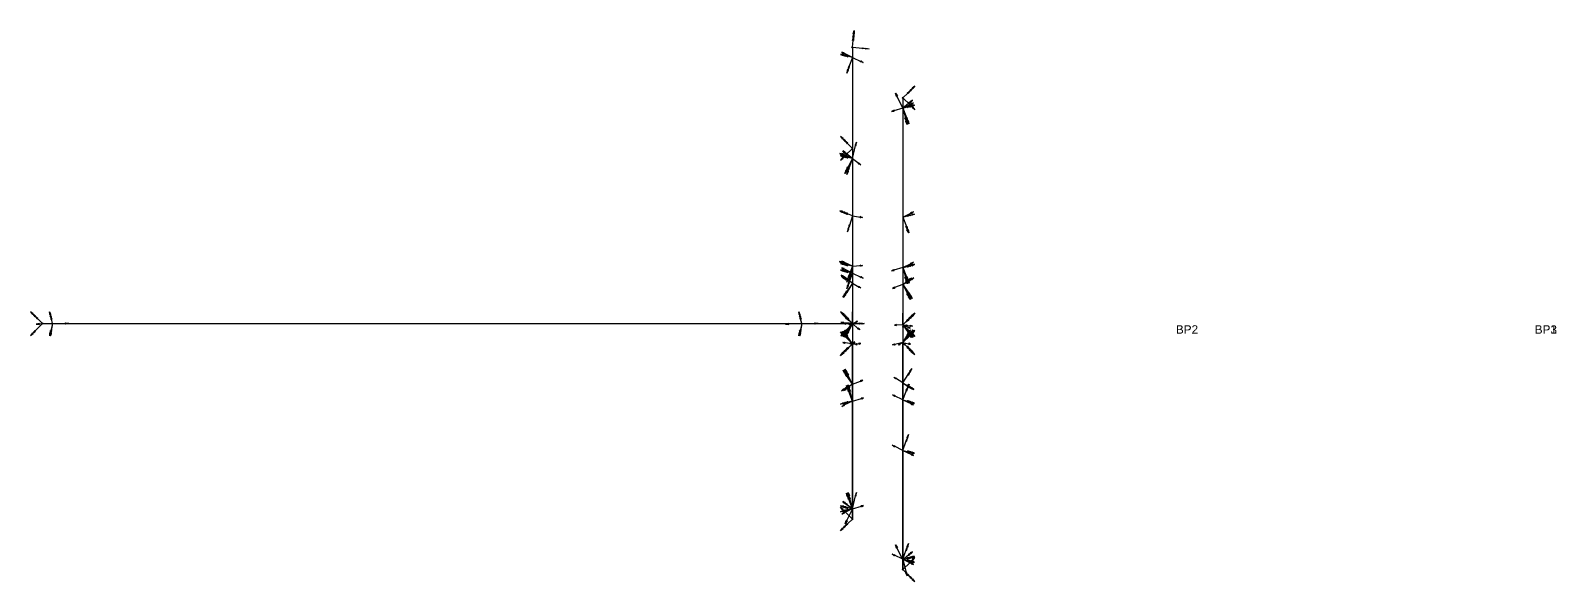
# Model space of a CAD drawing. Header units: millimetres. Extents: x -10382 to 13, y -147 to 180.
# Drawn here: x -893 to 13, y -147 to 180 of the extents above; entities that cross this region are included whole.
import ezdxf

# ---------------------------------------------------------------- set-up
doc = ezdxf.new("R2010")
doc.units = ezdxf.units.MM
for name, color, linetype in [('AutoDetect_1_15', 1, 'Continuous'), ('AutoDetect_1_6', 1, 'Continuous'), ('AutoDetect_1_8', 1, 'Continuous'), ('AutoDetect_21_3', 1, 'Continuous'), ('AutoDetect_22_4', 1, 'Continuous'), ('AutoDetect_2_1', 1, 'Continuous'), ('AutoDetect_2_11', 1, 'Continuous'), ('AutoDetect_2_18', 1, 'Continuous'), ('AutoDetect_2_2', 1, 'Continuous'), ('AutoDetect_31_9', 1, 'Continuous'), ('AutoDetect_32_16', 1, 'Continuous'), ('AutoDetect_33_14', 1, 'Continuous'), ('AutoDetect_33_5', 1, 'Continuous'), ('AutoDetect_33_7', 1, 'Continuous'), ('AutoDetect_34_0', 1, 'Continuous'), ('AutoDetect_34_12', 1, 'Continuous'), ('AutoDetect_34_19', 1, 'Continuous'), ('AutoDetect_39_13', 1, 'Continuous'), ('AutoDetect_3_10', 1, 'Continuous'), ('AutoDetect_40_20', 1, 'Continuous'), ('AutoDetect_4_17', 1, 'Continuous'), ('Rippe_ID_GUID_25C232F6_C413_4aef_BCF9_8C414AE4362A', 1, 'Continuous')]:
    doc.layers.add(name, color=color, linetype=linetype)
doc.styles.get("Standard").update_dxf_attribs({"font": 'arial.ttf'})

# ---------------------------------------------------------------- blocks, each defined once
blk = doc.blocks.new('Kontrollpunkt')
at = {"color": 0}
for q in [(0, 6), (8, 0), (0, 0, 4)]:
    blk.add_line((0, 0), q, dxfattribs=at)
for points in [[(0.25, 8, -0.25), (-0.25, 8, -0.25), (-0.25, 8, 0.25), (0, 10, 0), (-0.25, 8, -0.25), (0.25, 8, 0.25), (0, 10, 0), (0.25, 8, -0.25), (0.25, 8, 0.25), (-0.25, 8, 0.25)], [(0.25, 6, -0.25), (-0.25, 6, -0.25), (-0.25, 6, 0.25), (0, 8, 0), (-0.25, 6, -0.25), (0.25, 6, 0.25), (0, 8, 0), (0.25, 6, -0.25), (0.25, 6, 0.25), (-0.25, 6, 0.25)], [(0.25, 0.25, 4), (-0.25, 0.25, 4), (-0.25, -0.25, 4), (0, 0, 6), (-0.25, 0.25, 4), (0.25, -0.25, 4), (0, 0, 6), (0.25, 0.25, 4), (0.25, -0.25, 4), (-0.25, -0.25, 4)], [(0.25, 0.25, 6), (-0.25, 0.25, 6), (-0.25, -0.25, 6), (0, 0, 8), (-0.25, 0.25, 6), (0.25, -0.25, 6), (0, 0, 8), (0.25, 0.25, 6), (0.25, -0.25, 6), (-0.25, -0.25, 6)], [(0.25, 0.25, 8), (-0.25, 0.25, 8), (-0.25, -0.25, 8), (0, 0, 10), (-0.25, 0.25, 8), (0.25, -0.25, 8), (0, 0, 10), (0.25, 0.25, 8), (0.25, -0.25, 8), (-0.25, -0.25, 8)], [(8, 0.25, -0.25), (8, 0.25, 0.25), (8, -0.25, 0.25), (10, 0, 0), (8, 0.25, 0.25), (8, -0.25, -0.25), (10, 0, 0), (8, 0.25, -0.25), (8, -0.25, -0.25), (8, -0.25, 0.25)]]:
    blk.add_polyline3d(points, dxfattribs=at)

msp = doc.modelspace()

# ---------------------------------------------------------------- linework, layer by layer
at = {"layer": 'AutoDetect_1_15', "color": 1}
msp.add_line((-405, -109.9, -431), (-405, -30, -431), dxfattribs=at)
at = {"layer": 'AutoDetect_1_15', "color": 1, "extrusion": (1, 0, 0)}
msp.add_arc((-30, -407, -405), 24, 270, 315, dxfattribs=at)
at = {"layer": 'AutoDetect_1_6', "color": 1}
msp.add_line((-405, -6, 107), (-405, -6, -407), dxfattribs=at)
at = {"layer": 'AutoDetect_1_6', "color": 1, "extrusion": (-1, 0, 0)}
for centre, start, end in [((30, -407, 405), 180, 225), ((30, 107, 405), 135, 180)]:
    msp.add_arc(centre, 24, start, end, dxfattribs=at)
at = {"layer": 'AutoDetect_1_8', "color": 1}
msp.add_line((-405, -109.9, 131), (-405, -30, 131), dxfattribs=at)
at = {"layer": 'AutoDetect_1_8', "color": 1, "extrusion": (-1, 0, 0)}
msp.add_arc((30, 107, 405), 24, 90, 135, dxfattribs=at)
at = {"layer": 'AutoDetect_21_3', "color": 1}
msp.add_line((-885.71, 6, -75), (-405, 6, -75), dxfattribs=at)
at = {"layer": 'AutoDetect_22_4', "color": 1}
msp.add_line((-885.71, 6, -85), (-405, 6, -85), dxfattribs=at)
at = {"layer": 'AutoDetect_2_1', "color": 1}
msp.add_line((-405, 6, -75), (-405, 6, 107), dxfattribs=at)
at = {"layer": 'AutoDetect_2_1', "color": 1, "extrusion": (-1, 0, 0)}
msp.add_arc((-30, 107, 405), 24, 0, 45, dxfattribs=at)
at = {"layer": 'AutoDetect_2_11', "color": 1}
msp.add_line((-405, 109.9, 131), (-405, 30, 131), dxfattribs=at)
at = {"layer": 'AutoDetect_2_11', "color": 1, "extrusion": (1, 0, 0)}
msp.add_arc((30, 107, -405), 24, 90, 135, dxfattribs=at)
at = {"layer": 'AutoDetect_2_18', "color": 1}
msp.add_line((-405, 109.9, -431), (-405, 30, -431), dxfattribs=at)
at = {"layer": 'AutoDetect_2_18', "color": 1, "extrusion": (-1, 0, 0)}
msp.add_arc((-30, -407, 405), 24, 270, 315, dxfattribs=at)
at = {"layer": 'AutoDetect_2_2', "color": 1}
msp.add_line((-405, 6, -85), (-405, 6, -407), dxfattribs=at)
at = {"layer": 'AutoDetect_2_2', "color": 1, "extrusion": (1, 0, 0)}
msp.add_arc((30, -407, -405), 24, 180, 225, dxfattribs=at)
at = {"layer": 'AutoDetect_31_9', "color": 1}
msp.add_line((-375, 140, -220), (-375, -140, -220), dxfattribs=at)
at = {"layer": 'AutoDetect_32_16', "color": 1}
msp.add_line((-375, 140, 60), (-375, -140, 60), dxfattribs=at)
at = {"layer": 'AutoDetect_33_14', "color": 1}
msp.add_line((-375, -139.9, -202), (-375, -29.25, -202), dxfattribs=at)
at = {"layer": 'AutoDetect_33_14', "color": 1, "extrusion": (1, 0, 0)}
msp.add_arc((-29.25, -178, -375), 24, 270, 315, dxfattribs=at)
at = {"layer": 'AutoDetect_33_5', "color": 1}
msp.add_line((-375, -5.25, 18), (-375, -5.25, -178), dxfattribs=at)
at = {"layer": 'AutoDetect_33_5', "color": 1, "extrusion": (-1, 0, 0)}
for centre, start, end in [((29.25, -178, 375), 180, 225), ((29.25, 18, 375), 135, 180)]:
    msp.add_arc(centre, 24, start, end, dxfattribs=at)
at = {"layer": 'AutoDetect_33_7', "color": 1}
msp.add_line((-375, -139.9, 42), (-375, -29.25, 42), dxfattribs=at)
at = {"layer": 'AutoDetect_33_7', "color": 1, "extrusion": (-1, 0, 0)}
msp.add_arc((29.25, 18, 375), 24, 90, 135, dxfattribs=at)
at = {"layer": 'AutoDetect_34_0', "color": 1}
msp.add_line((-375, 5.25, -178), (-375, 5.25, 18), dxfattribs=at)
at = {"layer": 'AutoDetect_34_0', "color": 1, "extrusion": (-1, 0, 0)}
for centre, start, end in [((-29.25, 18, 375), 0, 45), ((-29.25, -178, 375), 315, 360)]:
    msp.add_arc(centre, 24, start, end, dxfattribs=at)
at = {"layer": 'AutoDetect_34_12', "color": 1}
msp.add_line((-375, 139.9, 42), (-375, 29.25, 42), dxfattribs=at)
at = {"layer": 'AutoDetect_34_12', "color": 1, "extrusion": (1, 0, 0)}
msp.add_arc((29.25, 18, -375), 24, 90, 135, dxfattribs=at)
at = {"layer": 'AutoDetect_34_19', "color": 1}
msp.add_line((-375, 139.9, -202), (-375, 29.25, -202), dxfattribs=at)
at = {"layer": 'AutoDetect_34_19', "color": 1, "extrusion": (-1, 0, 0)}
msp.add_arc((-29.25, -178, 375), 24, 270, 315, dxfattribs=at)
at = {"layer": 'AutoDetect_39_13', "color": 1}
msp.add_line((-405, 170, -85), (-405, 6, -85), dxfattribs=at)
at = {"layer": 'AutoDetect_3_10', "color": 1}
msp.add_line((-405, 110, -450), (-405, -110, -450), dxfattribs=at)
at = {"layer": 'AutoDetect_40_20', "color": 1}
msp.add_line((-405, 170, -75), (-405, 6, -75), dxfattribs=at)
at = {"layer": 'AutoDetect_4_17', "color": 1}
msp.add_line((-405, 110, 150), (-405, -110, 150), dxfattribs=at)

# ---------------------------------------------------------------- block references
at = {"layer": 'AutoDetect_1_15', "color": 1, "extrusion": (-0.650896, -0.390731, 0.650895), "rotation": 83.40414670259017}
msp.add_blockref('Kontrollpunkt', (-182.73, -563.27, -5.2), dxfattribs=at)
at = {"layer": 'AutoDetect_1_15', "color": 1, "extrusion": (-0.696365, -0.173648, 0.696364), "rotation": 91.4177933974608}
for p in [(-59.18, -589.71, -11.16), (2.82, -600.48, -0.06)]:
    msp.add_blockref('Kontrollpunkt', p, dxfattribs=at)
at = {"layer": 'AutoDetect_1_6', "color": 1, "extrusion": (-0.650895, -0.650895, -0.390732), "rotation": 116.9857351929234}
msp.add_blockref('Kontrollpunkt', (-282.14, 212.05, 225.71), dxfattribs=at)
at = {"layer": 'AutoDetect_1_6', "color": 1, "extrusion": (-0.704416, -0.704416, -0.087156), "rotation": 96.48014043852946}
msp.add_blockref('Kontrollpunkt', (-282.14, 131.92, 280.19), dxfattribs=at)
at = {"layer": 'AutoDetect_1_6', "color": 1, "extrusion": (-0.696364, -0.696364, 0.173647)}
for p, rotation in [((-282.14, -441.43, 217.27), 88.42772205206195), ((-282.14, 15.52, 297.84), 77.24864572636923)]:
    msp.add_blockref('Kontrollpunkt', p, dxfattribs=dict(at, rotation=rotation))
at = {"layer": 'AutoDetect_1_6', "color": 1, "extrusion": (-0.650896, -0.650895, 0.39073), "rotation": 69.65709826850838}
msp.add_blockref('Kontrollpunkt', (-282.14, -488.2, 108.49), dxfattribs=at)
at = {"layer": 'AutoDetect_1_8', "color": 1, "extrusion": (-0.650895, -0.390731, -0.650896), "rotation": 86.34575571969913}
msp.add_blockref('Kontrollpunkt', (-182.73, 335.52, 190.07), dxfattribs=at)
at = {"layer": 'AutoDetect_1_8', "color": 1, "extrusion": (-0.696364, -0.173648, -0.696365), "rotation": 81.23482814321727}
for p in [(-59.18, 374.41, 197.75), (2.82, 385.17, 208.85)]:
    msp.add_blockref('Kontrollpunkt', p, dxfattribs=at)
at = {"layer": 'AutoDetect_21_3', "color": 1, "extrusion": (-0.173648, 0.696364, 0.696364), "rotation": 342.8383509003531}
for p in [(852.12, -206.1, 104.71), (420.62, -131.17, 27.49)]:
    msp.add_blockref('Kontrollpunkt', p, dxfattribs=at)
at = {"layer": 'AutoDetect_21_3', "color": 1, "extrusion": (-0.575779, 0.578134, 0.578134), "rotation": 296.2739801415876}
msp.add_blockref('Kontrollpunkt', (282.73, -228.88, 193.3), dxfattribs=at)
at = {"layer": 'AutoDetect_22_4', "color": 1, "extrusion": (-0.173648, 0.696364, -0.696364), "rotation": 199.7021522331678}
for p in [(852.12, 91.27, 216.13), (420.62, 16.34, 138.91)]:
    msp.add_blockref('Kontrollpunkt', p, dxfattribs=at)
at = {"layer": 'AutoDetect_22_4', "color": 1, "extrusion": (-0.575778, 0.578135, -0.578135), "rotation": 239.8648182228513}
msp.add_blockref('Kontrollpunkt', (282.73, 98.33, 285.8), dxfattribs=at)
at = {"layer": 'AutoDetect_2_1', "color": 1, "extrusion": (-0.578135, 0.578134, 0.575778), "rotation": 296.02868660123}
msp.add_blockref('Kontrollpunkt', (282.14, -228.65, 194.43), dxfattribs=at)
at = {"layer": 'AutoDetect_2_1', "color": 1, "extrusion": (-0.702096, 0.702096, -0.118842), "rotation": 251.654317267314}
msp.add_blockref('Kontrollpunkt', (282.14, -0.21, 292.72), dxfattribs=at)
at = {"layer": 'AutoDetect_2_1', "color": 1, "extrusion": (-0.696364, 0.696364, -0.173649), "rotation": 260.1488827441794}
msp.add_blockref('Kontrollpunkt', (282.14, 145.99, 269.36), dxfattribs=at)
at = {"layer": 'AutoDetect_2_1', "color": 1, "extrusion": (-0.650895, 0.650895, -0.390732), "rotation": 248.6578211791728}
msp.add_blockref('Kontrollpunkt', (282.14, 212.05, 225.71), dxfattribs=at)
at = {"layer": 'AutoDetect_2_11', "color": 1, "extrusion": (-0.738403, 0.298094, -0.604897), "rotation": 278.8801841587724}
msp.add_blockref('Kontrollpunkt', (55.27, 355.01, 250.78), dxfattribs=at)
at = {"layer": 'AutoDetect_2_11', "color": 1, "extrusion": (-0.742124, 0.297697, -0.600523), "rotation": 262.6949980892847}
msp.add_blockref('Kontrollpunkt', (85.82, 346.13, 242.73), dxfattribs=at)
at = {"layer": 'AutoDetect_2_11', "color": 1, "extrusion": (-0.769211, 0.28987, -0.569465), "rotation": 255.0238073061976}
msp.add_blockref('Kontrollpunkt', (105.39, 331.53, 248.53), dxfattribs=at)
at = {"layer": 'AutoDetect_2_11', "color": 1, "extrusion": (-0.666844, 0.482729, -0.567707), "rotation": 266.7155524833763}
msp.add_blockref('Kontrollpunkt', (213.18, 304.07, 210.18), dxfattribs=at)
at = {"layer": 'AutoDetect_2_18', "color": 1, "extrusion": (-0.696365, 0.173648, 0.696364), "rotation": 261.8614089456185}
for p in [(-2.82, -600.48, -0.06), (59.18, -589.71, -11.16)]:
    msp.add_blockref('Kontrollpunkt', p, dxfattribs=at)
at = {"layer": 'AutoDetect_2_18', "color": 1, "extrusion": (-0.650896, 0.390731, 0.650895), "rotation": 268.7304393235222}
msp.add_blockref('Kontrollpunkt', (182.73, -563.27, -5.2), dxfattribs=at)
at = {"layer": 'AutoDetect_2_2', "color": 1, "extrusion": (-0.650896, 0.650895, 0.39073), "rotation": 291.3420907947096}
msp.add_blockref('Kontrollpunkt', (282.14, -488.2, 108.49), dxfattribs=at)
at = {"layer": 'AutoDetect_2_2', "color": 1, "extrusion": (-0.696364, 0.696364, 0.173647), "rotation": 279.8510349773574}
msp.add_blockref('Kontrollpunkt', (282.14, -441.43, 217.27), dxfattribs=at)
at = {"layer": 'AutoDetect_2_2', "color": 1, "extrusion": (-0.703952, 0.703952, 0.094361), "rotation": 279.8510349773574}
msp.add_blockref('Kontrollpunkt', (282.14, -151.87, 277.53), dxfattribs=at)
at = {"layer": 'AutoDetect_2_2', "color": 1, "extrusion": (-0.578134, 0.578135, -0.575779), "rotation": 240.0675413362648}
msp.add_blockref('Kontrollpunkt', (282.14, 97.84, 286.55), dxfattribs=at)
at = {"layer": 'AutoDetect_31_9', "color": 1, "extrusion": (0.696365, 0.173648, -0.696364), "rotation": 341.9219037288247}
for p in [(220.75, -388.69, -84.67), (-39.29, -433.85, -131.21)]:
    msp.add_blockref('Kontrollpunkt', p, dxfattribs=at)
at = {"layer": 'AutoDetect_32_16', "color": 1, "extrusion": (0.696364, 0.173648, 0.696365), "rotation": 180}
for p in [(220.75, 273.86, -196.09), (-39.29, 319.02, -242.62)]:
    msp.add_blockref('Kontrollpunkt', p, dxfattribs=at)
at = {"layer": 'AutoDetect_33_14', "color": 1, "extrusion": (0.650895, -0.390731, 0.650896), "rotation": 268.7304951941225}
msp.add_blockref('Kontrollpunkt', (-218.08, 46.12, -364.14), dxfattribs=at)
at = {"layer": 'AutoDetect_33_14', "color": 1, "extrusion": (0.691847, -0.206629, 0.691847), "rotation": 263.6850438667674}
msp.add_blockref('Kontrollpunkt', (-144.92, 94.97, -391.09), dxfattribs=at)
at = {"layer": 'AutoDetect_33_14', "color": 1, "extrusion": (0.696364, -0.173648, 0.696365), "rotation": 261.8614450922124}
for p in [(-157.93, 96.74, -389.78), (-220.65, 85.84, -378.55)]:
    msp.add_blockref('Kontrollpunkt', p, dxfattribs=at)
at = {"layer": 'AutoDetect_33_5', "color": 1, "extrusion": (0.650896, -0.650895, -0.39073), "rotation": 238.0139663445576}
msp.add_blockref('Kontrollpunkt', (-268.88, -85.59, -247.7), dxfattribs=at)
at = {"layer": 'AutoDetect_33_5', "color": 1, "extrusion": (0.704416, -0.704416, -0.087155), "rotation": 253.4880945732971}
msp.add_blockref('Kontrollpunkt', (-268.88, -4.86, -262.03), dxfattribs=at)
at = {"layer": 'AutoDetect_33_5', "color": 1, "extrusion": (0.650895, -0.650895, 0.390732), "rotation": 284.5072141948141}
msp.add_blockref('Kontrollpunkt', (-268.88, -61.69, -310.22), dxfattribs=at)
at = {"layer": 'AutoDetect_33_5', "color": 1, "extrusion": (0.696364, -0.696364, 0.173649), "rotation": 270.0348423031868}
for p in [(-268.88, -120.05, -286.65), (-268.88, 23.74, -261.3)]:
    msp.add_blockref('Kontrollpunkt', p, dxfattribs=at)
at = {"layer": 'AutoDetect_33_7', "color": 1, "extrusion": (0.650896, -0.390731, -0.650895), "rotation": 271.2695606764777}
msp.add_blockref('Kontrollpunkt', (-218.08, -167.59, -259.99), dxfattribs=at)
at = {"layer": 'AutoDetect_33_7', "color": 1, "extrusion": (0.69113, -0.211378, -0.691129), "rotation": 276.0542965352138}
msp.add_blockref('Kontrollpunkt', (-147.21, -209.55, -279.9), dxfattribs=at)
at = {"layer": 'AutoDetect_33_7', "color": 1, "extrusion": (0.696365, -0.173648, -0.696364), "rotation": 278.1385910543815}
for p in [(-157.93, -211.57, -278.36), (-220.65, -200.67, -267.13)]:
    msp.add_blockref('Kontrollpunkt', p, dxfattribs=at)
at = {"layer": 'AutoDetect_34_0', "color": 1, "extrusion": (0.650895, 0.650895, 0.390732), "rotation": 69.65696380621891}
msp.add_blockref('Kontrollpunkt', (268.88, -61.69, -310.22), dxfattribs=at)
at = {"layer": 'AutoDetect_34_0', "color": 1, "extrusion": (0.650896, 0.650895, -0.39073), "rotation": 116.9856292070024}
msp.add_blockref('Kontrollpunkt', (268.88, -85.59, -247.7), dxfattribs=at)
at = {"layer": 'AutoDetect_34_0', "color": 1, "extrusion": (0.704416, 0.704416, 0.087156), "rotation": 96.04743900587692}
msp.add_blockref('Kontrollpunkt', (268.88, -154.54, -275.97), dxfattribs=at)
at = {"layer": 'AutoDetect_34_0', "color": 1, "extrusion": (0.696364, 0.696364, -0.173647)}
for p, rotation in [((268.88, -181.3, -233.52), 116.439183088546), ((268.88, -37.52, -258.87), 102.7513542736308)]:
    msp.add_blockref('Kontrollpunkt', p, dxfattribs=dict(at, rotation=rotation))
at = {"layer": 'AutoDetect_34_12', "color": 1, "extrusion": (0.696365, 0.173648, -0.696364), "rotation": 81.23478459300146}
for p in [(220.65, -200.67, -267.13), (157.93, -211.57, -278.36)]:
    msp.add_blockref('Kontrollpunkt', p, dxfattribs=at)
at = {"layer": 'AutoDetect_34_12', "color": 1, "extrusion": (0.691366, 0.209829, -0.691365), "rotation": 83.23408985356915}
msp.add_blockref('Kontrollpunkt', (146.47, -209.86, -280.06), dxfattribs=at)
at = {"layer": 'AutoDetect_34_12', "color": 1, "extrusion": (0.650896, 0.390731, -0.650895), "rotation": 86.34569019393508}
msp.add_blockref('Kontrollpunkt', (218.08, -167.59, -259.99), dxfattribs=at)
at = {"layer": 'AutoDetect_34_19', "color": 1, "extrusion": (0.696364, 0.173648, 0.696365), "rotation": 91.41775299644542}
for p in [(220.65, 85.84, -378.55), (128.82, 101.79, -394.99)]:
    msp.add_blockref('Kontrollpunkt', p, dxfattribs=at)
at = {"layer": 'AutoDetect_34_19', "color": 1, "extrusion": (0.650895, 0.390731, 0.650896), "rotation": 83.40408222697786}
msp.add_blockref('Kontrollpunkt', (218.08, 46.12, -364.14), dxfattribs=at)
at = {"layer": 'AutoDetect_39_13', "color": 1, "extrusion": (-0.696364, 0.173648, -0.696365), "rotation": 278.1385549077876}
for p in [(-61.14, 240.28, 369.7), (63.06, 218.71, 347.47)]:
    msp.add_blockref('Kontrollpunkt', p, dxfattribs=at)
at = {"layer": 'AutoDetect_39_13', "color": 1, "extrusion": (-0.578134, 0.575779, -0.578135), "rotation": 267.7783380721353}
msp.add_blockref('Kontrollpunkt', (281.54, 99, 286.74), dxfattribs=at)
at = {"layer": 'AutoDetect_3_10', "color": 1, "extrusion": (-0.696364, 0.173648, -0.696365), "rotation": 17.30981785196979}
for p in [(-2.92, -31.79, 613.45), (198.9, -66.83, 577.33)]:
    msp.add_blockref('Kontrollpunkt', p, dxfattribs=at)
at = {"layer": 'AutoDetect_40_20', "color": 1, "extrusion": (-0.696365, 0.173648, 0.696364), "rotation": 261.8614089456185}
for p in [(-61.14, -355.11, 258.28), (63.06, -333.54, 236.05)]:
    msp.add_blockref('Kontrollpunkt', p, dxfattribs=at)
at = {"layer": 'AutoDetect_40_20', "color": 1, "extrusion": (-0.578135, 0.575779, 0.578134), "rotation": 272.2215959222034}
msp.add_blockref('Kontrollpunkt', (281.54, -229.55, 194.24), dxfattribs=at)
at = {"layer": 'AutoDetect_4_17', "color": 1, "extrusion": (-0.696365, 0.173648, 0.696364), "rotation": 180}
for p in [(-2.92, -183.52, 404.54), (198.9, -148.47, 368.42)]:
    msp.add_blockref('Kontrollpunkt', p, dxfattribs=at)
at = {"layer": 'Rippe_ID_GUID_25C232F6_C413_4aef_BCF9_8C414AE4362A', "color": 2, "extrusion": (0.099799, 0.995008, 0), "rotation": 90}
for p in [(419.94, -85, 128.73), (419.94, -75, 128.73)]:
    msp.add_blockref('Kontrollpunkt', p, dxfattribs=at)
at = {"layer": 'Rippe_ID_GUID_25C232F6_C413_4aef_BCF9_8C414AE4362A', "color": 2, "extrusion": (0.707107, 0.707107, 7.07107e-07), "rotation": 89.99995948576577}
for p in [(364.16, 42.1, -166.17), (364.16, 60, -166.17), (364.16, -220, -166.17), (364.16, -202.1, -166.17)]:
    msp.add_blockref('Kontrollpunkt', p, dxfattribs=at)
at = {"layer": 'Rippe_ID_GUID_25C232F6_C413_4aef_BCF9_8C414AE4362A', "color": 2, "extrusion": (-0.707107, 0.707107, -7.07107e-07)}
for p, rotation in [((208.6, -450, 364.16), 269.9999594857657), ((208.6, -431.1, 364.16), 269.9999594857657), ((208.6, 131.1, 364.16), 269.9999594857658), ((208.6, 150, 364.16), 269.9999594857658)]:
    msp.add_blockref('Kontrollpunkt', p, dxfattribs=dict(at, rotation=rotation))
at = {"layer": 'Rippe_ID_GUID_25C232F6_C413_4aef_BCF9_8C414AE4362A', "color": 2, "extrusion": (-0.707107, 0.707107, 0), "rotation": 270}
for p in [(622.05, -85, 630.53), (622.05, -75, 630.53)]:
    msp.add_blockref('Kontrollpunkt', p, dxfattribs=at)
at = {"layer": 'Rippe_ID_GUID_25C232F6_C413_4aef_BCF9_8C414AE4362A', "color": 2, "extrusion": (-0.707107, -0.707107, -7.07107e-07)}
for p, rotation in [((-208.6, 150, 364.16), 90.00005279917794), ((-208.6, 131.1, 364.16), 90.00005279917794), ((-208.6, -431.1, 364.16), 90.00005279917809), ((-208.6, -450, 364.16), 90.00005279917809)]:
    msp.add_blockref('Kontrollpunkt', p, dxfattribs=dict(at, rotation=rotation))
at = {"layer": 'Rippe_ID_GUID_25C232F6_C413_4aef_BCF9_8C414AE4362A', "color": 2, "extrusion": (0.707107, -0.707107, 7.07107e-07), "rotation": 270.0000405142342}
for p in [(-364.16, 60, -166.17), (-364.16, 42.1, -166.17), (-364.16, -202.1, -166.17), (-364.16, -220, -166.17)]:
    msp.add_blockref('Kontrollpunkt', p, dxfattribs=at)

# ---------------------------------------------------------------- texts
at = {"layer": 'Rippe_ID_GUID_25C232F6_C413_4aef_BCF9_8C414AE4362A', "color": 5}
for s, p in [('BP2', (-213, 0)), ('BP3', (0, 0, -375)), ('BP1', (0, 0))]:
    msp.add_text(s, height=5, dxfattribs=at).set_placement(p)

doc.saveas('drawing.dxf')
